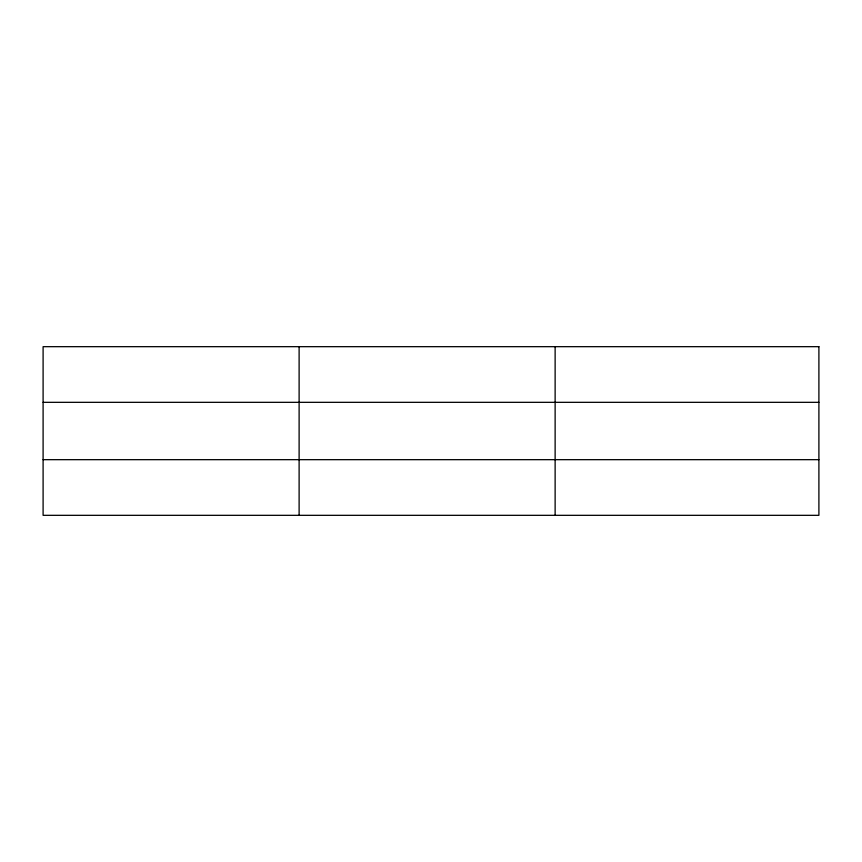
<?xml version="1.0" encoding="UTF-8"?>
<svg xmlns="http://www.w3.org/2000/svg" width="862" height="862" viewBox="0 0 862 862"><rect width="100%" height="100%" fill="white"/><g stroke="black" fill="none" stroke-linecap="round" stroke-linejoin="round"><path stroke-width="1.29" d="M299.114 346.675L299.114 515.325M43.1 402.328L818.9 402.328M43.1 459.672L818.9 459.672M555.128 346.675L555.128 515.325M818.9 346.675L818.9 515.325L43.1 515.325L43.1 346.675L818.9 346.675"/></g></svg>
